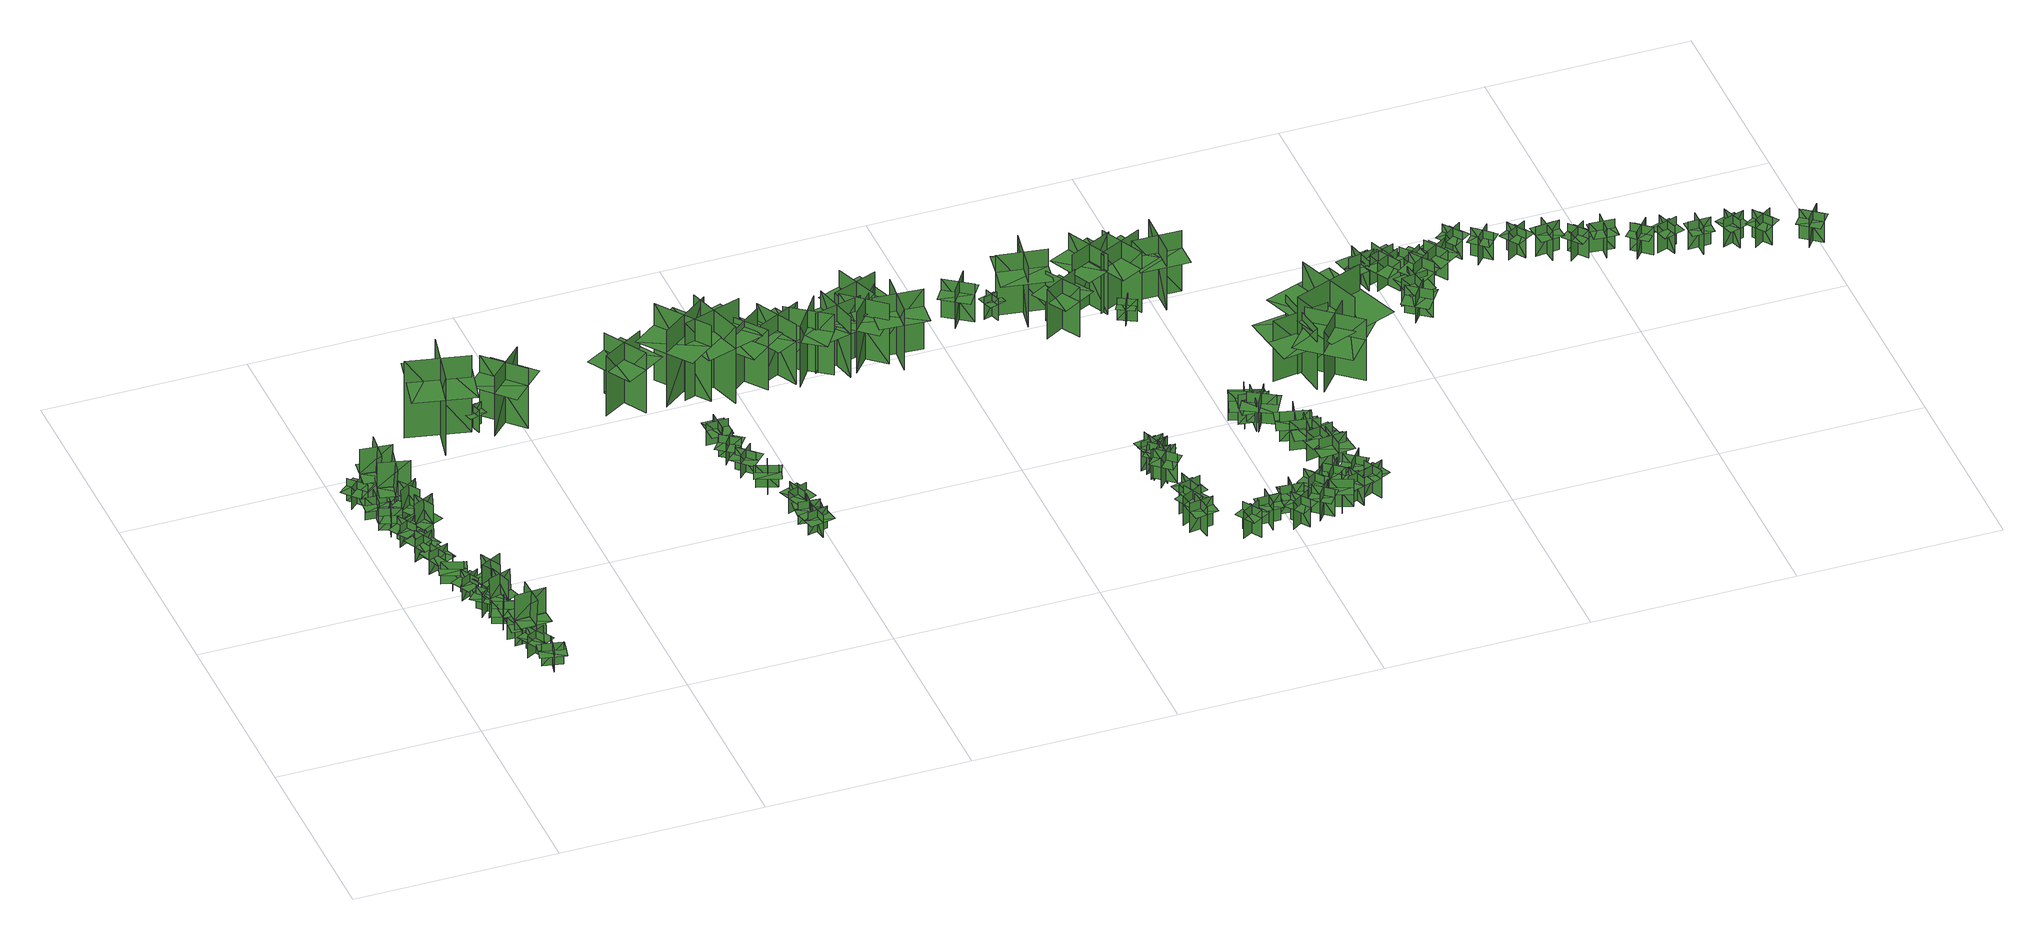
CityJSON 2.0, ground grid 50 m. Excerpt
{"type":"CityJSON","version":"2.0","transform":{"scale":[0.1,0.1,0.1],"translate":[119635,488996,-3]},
"CityObjects":{
"tree1":{"type":"SolitaryVegetationObject","geometry":[{"type":"MultiSurface","lod":"1","boundaries":[[[0,1,2]],[[0,2,3]],[[4,5,6]],[[4,6,7]],[[8,9,10]],[[8,10,11]],[[8,11,12]],[[8,12,13]]]}]},
"tree2":{"type":"SolitaryVegetationObject","geometry":[{"type":"MultiSurface","lod":"1","boundaries":[[[14,15,16]],[[14,16,17]],[[18,19,20]],[[18,20,21]],[[22,23,24]],[[22,24,25]],[[22,25,26]],[[22,26,27]]]}]},
"tree3":{"type":"SolitaryVegetationObject","geometry":[{"type":"MultiSurface","lod":"1","boundaries":[[[28,29,30]],[[28,30,31]],[[32,33,34]],[[32,34,35]],[[36,37,38]],[[36,38,39]],[[36,39,40]],[[36,40,41]]]}]},
"tree4":{"type":"SolitaryVegetationObject","geometry":[{"type":"MultiSurface","lod":"1","boundaries":[[[42,43,44]],[[42,44,45]],[[46,47,48]],[[46,48,49]],[[50,51,52]],[[50,52,53]],[[50,53,54]],[[50,54,55]]]}]},
"tree5":{"type":"SolitaryVegetationObject","geometry":[{"type":"MultiSurface","lod":"1","boundaries":[[[56,57,58]],[[56,58,59]],[[60,61,62]],[[60,62,63]],[[64,65,66]],[[64,66,67]],[[64,67,68]],[[64,68,69]]]}]},
"tree6":{"type":"SolitaryVegetationObject","geometry":[{"type":"MultiSurface","lod":"1","boundaries":[[[70,71,72]],[[70,72,73]],[[74,75,76]],[[74,76,77]],[[78,79,80]],[[78,80,81]],[[78,81,82]],[[78,82,83]]]}]},
"tree7":{"type":"SolitaryVegetationObject","geometry":[{"type":"MultiSurface","lod":"1","boundaries":[[[84,85,86]],[[84,86,87]],[[88,89,90]],[[88,90,91]],[[92,93,94]],[[92,94,95]],[[92,95,96]],[[92,96,97]]]}]},
"tree8":{"type":"SolitaryVegetationObject","geometry":[{"type":"MultiSurface","lod":"1","boundaries":[[[98,99,100]],[[98,100,101]],[[102,103,104]],[[102,104,105]],[[106,107,108]],[[106,108,109]],[[106,109,110]],[[106,110,111]]]}]},
"tree9":{"type":"SolitaryVegetationObject","geometry":[{"type":"MultiSurface","lod":"1","boundaries":[[[112,113,114]],[[112,114,115]],[[116,117,118]],[[116,118,119]],[[120,121,117]],[[120,117,116]],[[122,123,113]],[[122,113,112]],[[112,113,124]],[[112,124,125]],[[112,126,127]],[[112,127,113]]]}]},
"tree10":{"type":"SolitaryVegetationObject","geometry":[{"type":"MultiSurface","lod":"1","boundaries":[[[128,129,130]],[[128,130,131]],[[132,133,134]],[[132,134,135]],[[136,137,138]],[[136,138,139]],[[136,139,140]],[[136,140,141]]]}]},
"tree11":{"type":"SolitaryVegetationObject","geometry":[{"type":"MultiSurface","lod":"1","boundaries":[[[142,143,144]],[[142,144,145]],[[146,147,148]],[[146,148,149]],[[150,151,152]],[[150,152,153]],[[150,153,154]],[[150,154,155]]]}]},
"tree12":{"type":"SolitaryVegetationObject","geometry":[{"type":"MultiSurface","lod":"1","boundaries":[[[156,157,158]],[[156,158,159]],[[160,161,162]],[[160,162,163]],[[164,165,166]],[[164,166,167]],[[164,167,168]],[[164,168,169]]]}]},
"tree13":{"type":"SolitaryVegetationObject","geometry":[{"type":"MultiSurface","lod":"1","boundaries":[[[170,171,172]],[[170,172,173]],[[174,175,176]],[[174,176,177]],[[178,179,180]],[[178,180,181]],[[178,181,182]],[[178,182,183]]]}]},
"tree14":{"type":"SolitaryVegetationObject","geometry":[{"type":"MultiSurface","lod":"1","boundaries":[[[184,185,186]],[[184,186,187]],[[188,189,190]],[[188,190,191]],[[192,193,194]],[[192,194,195]],[[192,195,196]],[[192,196,197]]]}]},
"tree15":{"type":"SolitaryVegetationObject","geometry":[{"type":"MultiSurface","lod":"1","boundaries":[[[198,199,200]],[[198,200,201]],[[202,203,204]],[[202,204,205]],[[206,207,203]],[[206,203,202]],[[208,209,199]],[[208,199,198]],[[198,199,210]],[[198,210,211]],[[198,212,213]],[[198,213,199]]]}]},
"tree16":{"type":"SolitaryVegetationObject","geometry":[{"type":"MultiSurface","lod":"1","boundaries":[[[214,215,216]],[[214,216,217]],[[218,219,220]],[[218,220,221]],[[222,223,219]],[[222,219,218]],[[224,225,215]],[[224,215,214]],[[214,215,226]],[[214,226,227]],[[214,228,229]],[[214,229,215]]]}]},
"tree17":{"type":"SolitaryVegetationObject","geometry":[{"type":"MultiSurface","lod":"1","boundaries":[[[230,231,232]],[[230,232,233]],[[234,235,236]],[[234,236,237]],[[238,239,235]],[[238,235,234]],[[240,241,231]],[[240,231,230]],[[230,231,242]],[[230,242,243]],[[230,244,245]],[[230,245,231]]]}]},
"tree18":{"type":"SolitaryVegetationObject","geometry":[{"type":"MultiSurface","lod":"1","boundaries":[[[246,247,248]],[[246,248,249]],[[250,251,252]],[[250,252,253]],[[254,255,251]],[[254,251,250]],[[256,257,247]],[[256,247,246]],[[246,247,258]],[[246,258,259]],[[246,260,261]],[[246,261,247]]]}]},
"tree19":{"type":"SolitaryVegetationObject","geometry":[{"type":"MultiSurface","lod":"1","boundaries":[[[262,263,264]],[[262,264,265]],[[266,267,268]],[[266,268,269]],[[270,271,267]],[[270,267,266]],[[272,273,263]],[[272,263,262]],[[262,263,274]],[[262,274,275]],[[262,276,277]],[[262,277,263]]]}]},
"tree20":{"type":"SolitaryVegetationObject","geometry":[{"type":"MultiSurface","lod":"1","boundaries":[[[278,279,280]],[[278,280,281]],[[282,283,284]],[[282,284,285]],[[286,287,283]],[[286,283,282]],[[288,289,279]],[[288,279,278]],[[278,279,290]],[[278,290,291]],[[278,292,293]],[[278,293,279]]]}]},
"tree21":{"type":"SolitaryVegetationObject","geometry":[{"type":"MultiSurface","lod":"1","boundaries":[[[294,295,296]],[[294,296,297]],[[298,299,300]],[[298,300,301]],[[302,303,304]],[[302,304,305]],[[302,305,306]],[[302,306,307]]]}]},
"tree22":{"type":"SolitaryVegetationObject","geometry":[{"type":"MultiSurface","lod":"1","boundaries":[[[308,309,310]],[[308,310,311]],[[312,313,314]],[[312,314,315]],[[316,317,318]],[[316,318,319]],[[316,319,320]],[[316,320,321]]]}]},
"tree23":{"type":"SolitaryVegetationObject","geometry":[{"type":"MultiSurface","lod":"1","boundaries":[[[322,323,324]],[[322,324,325]],[[326,327,328]],[[326,328,329]],[[330,331,332]],[[330,332,333]],[[330,333,334]],[[330,334,335]]]}]},
"tree24":{"type":"SolitaryVegetationObject","geometry":[{"type":"MultiSurface","lod":"1","boundaries":[[[336,337,338]],[[336,338,339]],[[340,341,342]],[[340,342,343]],[[344,345,346]],[[344,346,347]],[[344,347,348]],[[344,348,349]]]}]},
"tree25":{"type":"SolitaryVegetationObject","geometry":[{"type":"MultiSurface","lod":"1","boundaries":[[[350,351,352]],[[350,352,353]],[[354,355,356]],[[354,356,357]],[[358,359,360]],[[358,360,361]],[[358,361,362]],[[358,362,363]]]}]},
"tree26":{"type":"SolitaryVegetationObject","geometry":[{"type":"MultiSurface","lod":"1","boundaries":[[[364,365,366]],[[364,366,367]],[[368,369,370]],[[368,370,371]],[[372,373,374]],[[372,374,375]],[[372,375,376]],[[372,376,377]]]}]},
"tree27":{"type":"SolitaryVegetationObject","geometry":[{"type":"MultiSurface","lod":"1","boundaries":[[[378,379,380]],[[378,380,381]],[[382,383,384]],[[382,384,385]],[[386,387,388]],[[386,388,389]],[[386,389,390]],[[386,390,391]]]}]},
"tree28":{"type":"SolitaryVegetationObject","geometry":[{"type":"MultiSurface","lod":"1","boundaries":[[[392,393,394]],[[392,394,395]],[[396,397,398]],[[396,398,399]],[[400,401,402]],[[400,402,403]],[[400,403,404]],[[400,404,405]]]}]},
"tree29":{"type":"SolitaryVegetationObject","geometry":[{"type":"MultiSurface","lod":"1","boundaries":[[[406,407,408]],[[406,408,409]],[[410,411,412]],[[410,412,413]],[[414,415,416]],[[414,416,417]],[[414,417,418]],[[414,418,419]]]}]},
"tree30":{"type":"SolitaryVegetationObject","geometry":[{"type":"MultiSurface","lod":"1","boundaries":[[[420,421,422]],[[420,422,423]],[[424,425,426]],[[424,426,427]],[[428,429,430]],[[428,430,431]],[[428,431,432]],[[428,432,433]]]}]},
"tree31":{"type":"SolitaryVegetationObject","geometry":[{"type":"MultiSurface","lod":"1","boundaries":[[[434,435,436]],[[434,436,437]],[[438,439,440]],[[438,440,441]],[[442,443,444]],[[442,444,445]],[[442,445,446]],[[442,446,447]]]}]},
"tree32":{"type":"SolitaryVegetationObject","geometry":[{"type":"MultiSurface","lod":"1","boundaries":[[[448,449,450]],[[448,450,451]],[[452,453,454]],[[452,454,455]],[[456,457,458]],[[456,458,459]],[[456,459,460]],[[456,460,461]]]}]},
"tree33":{"type":"SolitaryVegetationObject","geometry":[{"type":"MultiSurface","lod":"1","boundaries":[[[462,463,464]],[[462,464,465]],[[466,467,468]],[[466,468,469]],[[470,471,472]],[[470,472,473]],[[470,473,474]],[[470,474,475]]]}]},
"tree34":{"type":"SolitaryVegetationObject","geometry":[{"type":"MultiSurface","lod":"1","boundaries":[[[476,477,478]],[[476,478,479]],[[480,481,482]],[[480,482,483]],[[484,485,486]],[[484,486,487]],[[484,487,488]],[[484,488,489]]]}]},
"tree35":{"type":"SolitaryVegetationObject","geometry":[{"type":"MultiSurface","lod":"1","boundaries":[[[490,491,492]],[[490,492,493]],[[494,495,496]],[[494,496,497]],[[498,499,500]],[[498,500,501]],[[498,501,502]],[[498,502,503]]]}]},
"tree36":{"type":"SolitaryVegetationObject","geometry":[{"type":"MultiSurface","lod":"1","boundaries":[[[504,505,506]],[[504,506,507]],[[508,509,510]],[[508,510,511]],[[512,513,514]],[[512,514,515]],[[512,515,516]],[[512,516,517]]]}]},
"tree37":{"type":"SolitaryVegetationObject","geometry":[{"type":"MultiSurface","lod":"1","boundaries":[[[518,519,520]],[[518,520,521]],[[522,523,524]],[[522,524,525]],[[526,527,528]],[[526,528,529]],[[526,529,530]],[[526,530,531]]]}]},
"tree38":{"type":"SolitaryVegetationObject","geometry":[{"type":"MultiSurface","lod":"1","boundaries":[[[532,533,534]],[[532,534,535]],[[536,537,538]],[[536,538,539]],[[540,541,542]],[[540,542,543]],[[540,543,544]],[[540,544,545]]]}]},
"tree39":{"type":"SolitaryVegetationObject","geometry":[{"type":"MultiSurface","lod":"1","boundaries":[[[546,547,548]],[[546,548,549]],[[550,551,552]],[[550,552,553]],[[554,555,556]],[[554,556,557]],[[554,557,558]],[[554,558,559]]]}]},
"tree40":{"type":"SolitaryVegetationObject","geometry":[{"type":"MultiSurface","lod":"1","boundaries":[[[560,561,562]],[[560,562,563]],[[564,565,566]],[[564,566,567]],[[568,569,570]],[[568,570,571]],[[568,571,572]],[[568,572,573]]]}]},
"tree41":{"type":"SolitaryVegetationObject","geometry":[{"type":"MultiSurface","lod":"1","boundaries":[[[574,575,576]],[[574,576,577]],[[578,579,580]],[[578,580,581]],[[582,583,584]],[[582,584,585]],[[582,585,586]],[[582,586,587]]]}]},
"tree42":{"type":"SolitaryVegetationObject","geometry":[{"type":"MultiSurface","lod":"1","boundaries":[[[588,589,590]],[[588,590,591]],[[592,593,594]],[[592,594,595]],[[596,597,598]],[[596,598,599]],[[596,599,600]],[[596,600,601]]]}]},
"tree43":{"type":"SolitaryVegetationObject","geometry":[{"type":"MultiSurface","lod":"1","boundaries":[[[602,603,604]],[[602,604,605]],[[606,607,608]],[[606,608,609]],[[610,611,612]],[[610,612,613]],[[610,613,614]],[[610,614,615]]]}]},
"tree44":{"type":"SolitaryVegetationObject","geometry":[{"type":"MultiSurface","lod":"1","boundaries":[[[616,617,618]],[[616,618,619]],[[620,621,622]],[[620,622,623]],[[624,625,626]],[[624,626,627]],[[624,627,628]],[[624,628,629]]]}]},
"tree45":{"type":"SolitaryVegetationObject","geometry":[{"type":"MultiSurface","lod":"1","boundaries":[[[630,631,632]],[[630,632,633]],[[634,635,636]],[[634,636,637]],[[638,639,640]],[[638,640,641]],[[638,641,642]],[[638,642,643]]]}]},
"tree46":{"type":"SolitaryVegetationObject","geometry":[{"type":"MultiSurface","lod":"1","boundaries":[[[644,645,646]],[[644,646,647]],[[648,649,650]],[[648,650,651]],[[652,653,654]],[[652,654,655]],[[652,655,656]],[[652,656,657]]]}]},
"tree47":{"type":"SolitaryVegetationObject","geometry":[{"type":"MultiSurface","lod":"1","boundaries":[[[658,659,660]],[[658,660,661]],[[662,663,664]],[[662,664,665]],[[666,667,668]],[[666,668,669]],[[666,669,670]],[[666,670,671]]]}]},
"tree48":{"type":"SolitaryVegetationObject","geometry":[{"type":"MultiSurface","lod":"1","boundaries":[[[672,673,674]],[[672,674,675]],[[676,677,678]],[[676,678,679]],[[680,681,682]],[[680,682,683]],[[680,683,684]],[[680,684,685]]]}]},
"tree49":{"type":"SolitaryVegetationObject","geometry":[{"type":"MultiSurface","lod":"1","boundaries":[[[686,687,688]],[[686,688,689]],[[690,691,692]],[[690,692,693]],[[694,695,696]],[[694,696,697]],[[694,697,698]],[[694,698,699]]]}]},
"tree50":{"type":"SolitaryVegetationObject","geometry":[{"type":"MultiSurface","lod":"1","boundaries":[[[700,701,702]],[[700,702,703]],[[704,705,706]],[[704,706,707]],[[708,709,710]],[[708,710,711]],[[708,711,712]],[[708,712,713]]]}]},
"tree51":{"type":"SolitaryVegetationObject","geometry":[{"type":"MultiSurface","lod":"1","boundaries":[[[714,715,716]],[[714,716,717]],[[718,719,720]],[[718,720,721]],[[722,723,724]],[[722,724,725]],[[722,725,726]],[[722,726,727]]]}]},
"tree52":{"type":"SolitaryVegetationObject","geometry":[{"type":"MultiSurface","lod":"1","boundaries":[[[728,729,730]],[[728,730,731]],[[732,733,734]],[[732,734,735]],[[736,737,738]],[[736,738,739]],[[736,739,740]],[[736,740,741]]]}]},
"tree53":{"type":"SolitaryVegetationObject","geometry":[{"type":"MultiSurface","lod":"1","boundaries":[[[742,743,744]],[[742,744,745]],[[746,747,748]],[[746,748,749]],[[750,751,752]],[[750,752,753]],[[750,753,754]],[[750,754,755]]]}]},
"tree54":{"type":"SolitaryVegetationObject","geometry":[{"type":"MultiSurface","lod":"1","boundaries":[[[756,757,758]],[[756,758,759]],[[760,761,762]],[[760,762,763]],[[764,765,766]],[[764,766,767]],[[764,767,768]],[[764,768,769]]]}]},
"tree55":{"type":"SolitaryVegetationObject","geometry":[{"type":"MultiSurface","lod":"1","boundaries":[[[770,771,772]],[[770,772,773]],[[774,775,776]],[[774,776,777]],[[778,779,780]],[[778,780,781]],[[778,781,782]],[[778,782,783]]]}]},
"tree56":{"type":"SolitaryVegetationObject","geometry":[{"type":"MultiSurface","lod":"1","boundaries":[[[784,785,786]],[[784,786,787]],[[788,789,790]],[[788,790,791]],[[792,793,794]],[[792,794,795]],[[792,795,796]],[[792,796,797]]]}]},
"tree57":{"type":"SolitaryVegetationObject","geometry":[{"type":"MultiSurface","lod":"1","boundaries":[[[798,799,800]],[[798,800,801]],[[802,803,804]],[[802,804,805]],[[806,807,808]],[[806,808,809]],[[806,809,810]],[[806,810,811]]]}]},
"tree58":{"type":"SolitaryVegetationObject","geometry":[{"type":"MultiSurface","lod":"1","boundaries":[[[812,813,814]],[[812,814,815]],[[816,817,818]],[[816,818,819]],[[820,821,822]],[[820,822,823]],[[820,823,824]],[[820,824,825]]]}]},
"tree59":{"type":"SolitaryVegetationObject","geometry":[{"type":"MultiSurface","lod":"1","boundaries":[[[826,827,828]],[[826,828,829]],[[830,831,832]],[[830,832,833]],[[834,835,836]],[[834,836,837]],[[834,837,838]],[[834,838,839]]]}]},
"tree60":{"type":"SolitaryVegetationObject","geometry":[{"type":"MultiSurface","lod":"1","boundaries":[[[840,841,842]],[[840,842,843]],[[844,845,846]],[[844,846,847]],[[848,849,850]],[[848,850,851]],[[848,851,852]],[[848,852,853]]]}]},
"tree61":{"type":"SolitaryVegetationObject","geometry":[{"type":"MultiSurface","lod":"1","boundaries":[[[854,855,856]],[[854,856,857]],[[858,859,860]],[[858,860,861]],[[862,863,864]],[[862,864,865]],[[862,865,866]],[[862,866,867]]]}]},
"tree62":{"type":"SolitaryVegetationObject","geometry":[{"type":"MultiSurface","lod":"1","boundaries":[[[868,869,870]],[[868,870,871]],[[872,873,874]],[[872,874,875]],[[876,877,878]],[[876,878,879]],[[876,879,880]],[[876,880,881]]]}]},
"tree63":{"type":"SolitaryVegetationObject","geometry":[{"type":"MultiSurface","lod":"1","boundaries":[[[882,883,884]],[[882,884,885]],[[886,887,888]],[[886,888,889]],[[890,891,892]],[[890,892,893]],[[890,893,894]],[[890,894,895]]]}]},
"tree64":{"type":"SolitaryVegetationObject","geometry":[{"type":"MultiSurface","lod":"1","boundaries":[[[896,897,898]],[[896,898,899]],[[900,901,902]],[[900,902,903]],[[904,905,906]],[[904,906,907]],[[904,907,908]],[[904,908,909]]]}]},
"tree65":{"type":"SolitaryVegetationObject","geometry":[{"type":"MultiSurface","lod":"1","boundaries":[[[910,911,912]],[[910,912,913]],[[914,915,916]],[[914,916,917]],[[918,919,920]],[[918,920,921]],[[918,921,922]],[[918,922,923]]]}]},
"tree66":{"type":"SolitaryVegetationObject","geometry":[{"type":"MultiSurface","lod":"1","boundaries":[[[924,925,926]],[[924,926,927]],[[928,929,930]],[[928,930,931]],[[932,933,934]],[[932,934,935]],[[932,935,936]],[[932,936,937]]]}]},
"tree67":{"type":"SolitaryVegetationObject","geometry":[{"type":"MultiSurface","lod":"1","boundaries":[[[938,939,940]],[[938,940,941]],[[942,943,944]],[[942,944,945]],[[946,947,948]],[[946,948,949]],[[946,949,950]],[[946,950,951]]]}]},
"tree68":{"type":"SolitaryVegetationObject","geometry":[{"type":"MultiSurface","lod":"1","boundaries":[[[952,953,954]],[[952,954,955]],[[956,957,958]],[[956,958,959]],[[960,961,962]],[[960,962,963]],[[960,963,964]],[[960,964,965]]]}]},
"tree69":{"type":"SolitaryVegetationObject","geometry":[{"type":"MultiSurface","lod":"1","boundaries":[[[966,967,968]],[[966,968,969]],[[970,971,972]],[[970,972,973]],[[974,975,976]],[[974,976,977]],[[974,977,978]],[[974,978,979]]]}]},
"tree70":{"type":"SolitaryVegetationObject","geometry":[{"type":"MultiSurface","lod":"1","boundaries":[[[980,981,982]],[[980,982,983]],[[984,985,986]],[[984,986,987]],[[988,989,990]],[[988,990,991]],[[988,991,992]],[[988,992,993]]]}]},
"tree71":{"type":"SolitaryVegetationObject","geometry":[{"type":"MultiSurface","lod":"1","boundaries":[[[994,995,996]],[[994,996,997]],[[998,999,1000]],[[998,1000,1001]],[[1002,1003,1004]],[[1002,1004,1005]],[[1002,1005,1006]],[[1002,1006,1007]]]}]},
"tree72":{"type":"SolitaryVegetationObject","geometry":[{"type":"MultiSurface","lod":"1","boundaries":[[[1008,1009,1010]],[[1008,1010,1011]],[[1012,1013,1014]],[[1012,1014,1015]],[[1016,1017,1018]],[[1016,1018,1019]],[[1016,1019,1020]],[[1016,1020,1021]]]}]},
"tree73":{"type":"SolitaryVegetationObject","geometry":[{"type":"MultiSurface","lod":"1","boundaries":[[[1022,1023,1024]],[[1022,1024,1025]],[[1026,1027,1028]],[[1026,1028,1029]],[[1030,1031,1032]],[[1030,1032,1033]],[[1030,1033,1034]],[[1030,1034,1035]]]}]},
"tree74":{"type":"SolitaryVegetationObject","geometry":[{"type":"MultiSurface","lod":"1","boundaries":[[[1036,1037,1038]],[[1036,1038,1039]],[[1040,1041,1042]],[[1040,1042,1043]],[[1044,1045,1046]],[[1044,1046,1047]],[[1044,1047,1048]],[[1044,1048,1049]]]}]},
"tree75":{"type":"SolitaryVegetationObject","geometry":[{"type":"MultiSurface","lod":"1","boundaries":[[[1050,1051,1052]],[[1050,1052,1053]],[[1054,1055,1056]],[[1054,1056,1057]],[[1058,1059,1060]],[[1058,1060,1061]],[[1058,1061,1062]],[[1058,1062,1063]]]}]},
"tree76":{"type":"SolitaryVegetationObject","geometry":[{"type":"MultiSurface","lod":"1","boundaries":[[[1064,1065,1066]],[[1064,1066,1067]],[[1068,1069,1070]],[[1068,1070,1071]],[[1072,1073,1074]],[[1072,1074,1075]],[[1072,1075,1076]],[[1072,1076,1077]]]}]},
"tree77":{"type":"SolitaryVegetationObject","geometry":[{"type":"MultiSurface","lod":"1","boundaries":[[[1078,1079,1080]],[[1078,1080,1081]],[[1082,1083,1084]],[[1082,1084,1085]],[[1086,1087,1088]],[[1086,1088,1089]],[[1086,1089,1090]],[[1086,1090,1091]]]}]},
"tree78":{"type":"SolitaryVegetationObject","geometry":[{"type":"MultiSurface","lod":"1","boundaries":[[[1092,1093,1094]],[[1092,1094,1095]],[[1096,1097,1098]],[[1096,1098,1099]],[[1100,1101,1102]],[[1100,1102,1103]],[[1100,1103,1104]],[[1100,1104,1105]]]}]},
"tree79":{"type":"SolitaryVegetationObject","geometry":[{"type":"MultiSurface","lod":"1","boundaries":[[[1106,1107,1108]],[[1106,1108,1109]],[[1110,1111,1112]],[[1110,1112,1113]],[[1114,1115,1116]],[[1114,1116,1117]],[[1114,1117,1118]],[[1114,1118,1119]]]}]},
"tree80":{"type":"SolitaryVegetationObject","geometry":[{"type":"MultiSurface","lod":"1","boundaries":[[[1120,1121,1122]],[[1120,1122,1123]],[[1124,1125,1126]],[[1124,1126,1127]],[[1128,1129,1130]],[[1128,1130,1131]],[[1128,1131,1132]],[[1128,1132,1133]]]}]},
"tree81":{"type":"SolitaryVegetationObject","geometry":[{"type":"MultiSurface","lod":"1","boundaries":[[[1134,1135,1136]],[[1134,1136,1137]],[[1138,1139,1140]],[[1138,1140,1141]],[[1142,1143,1144]],[[1142,1144,1145]],[[1142,1145,1146]],[[1142,1146,1147]]]}]},
"tree82":{"type":"SolitaryVegetationObject","geometry":[{"type":"MultiSurface","lod":"1","boundaries":[[[1148,1149,1150]],[[1148,1150,1151]],[[1152,1153,1154]],[[1152,1154,1155]],[[1156,1157,1158]],[[1156,1158,1159]],[[1156,1159,1160]],[[1156,1160,1161]]]}]},
"tree83":{"type":"SolitaryVegetationObject","geometry":[{"type":"MultiSurface","lod":"1","boundaries":[[[1162,1163,1164]],[[1162,1164,1165]],[[1166,1167,1168]],[[1166,1168,1169]],[[1170,1171,1172]],[[1170,1172,1173]],[[1170,1173,1174]],[[1170,1174,1175]]]}]},
"tree84":{"type":"SolitaryVegetationObject","geometry":[{"type":"MultiSurface","lod":"1","boundaries":[[[1176,1177,1178]],[[1176,1178,1179]],[[1180,1181,1182]],[[1180,1182,1183]],[[1184,1185,1186]],[[1184,1186,1187]],[[1184,1187,1188]],[[1184,1188,1189]]]}]},
"tree85":{"type":"SolitaryVegetationObject","geometry":[{"type":"MultiSurface","lod":"1","boundaries":[[[1190,1191,1192]],[[1190,1192,1193]],[[1194,1195,1196]],[[1194,1196,1197]],[[1198,1199,1200]],[[1198,1200,1201]],[[1198,1201,1202]],[[1198,1202,1203]]]}]},
"tree86":{"type":"SolitaryVegetationObject","geometry":[{"type":"MultiSurface","lod":"1","boundaries":[[[1204,1205,1206]],[[1204,1206,1207]],[[1208,1209,1210]],[[1208,1210,1211]],[[1212,1213,1214]],[[1212,1214,1215]],[[1212,1215,1216]],[[1212,1216,1217]]]}]},
"tree87":{"type":"SolitaryVegetationObject","geometry":[{"type":"MultiSurface","lod":"1","boundaries":[[[1218,1219,1220]],[[1218,1220,1221]],[[1222,1223,1224]],[[1222,1224,1225]],[[1226,1227,1228]],[[1226,1228,1229]],[[1226,1229,1230]],[[1226,1230,1231]]]}]},
"tree88":{"type":"SolitaryVegetationObject","geometry":[{"type":"MultiSurface","lod":"1","boundaries":[[[1232,1233,1234]],[[1232,1234,1235]],[[1236,1237,1238]],[[1236,1238,1239]],[[1240,1241,1242]],[[1240,1242,1243]],[[1240,1243,1244]],[[1240,1244,1245]]]}]},
"tree89":{"type":"SolitaryVegetationObject","geometry":[{"type":"MultiSurface","lod":"1","boundaries":[[[1246,1247,1248]],[[1246,1248,1249]],[[1250,1251,1252]],[[1250,1252,1253]],[[1254,1255,1256]],[[1254,1256,1257]],[[1254,1257,1258]],[[1254,1258,1259]]]}]},
"tree90":{"type":"SolitaryVegetationObject","geometry":[{"type":"MultiSurface","lod":"1","boundaries":[[[1260,1261,1262]],[[1260,1262,1263]],[[1264,1265,1266]],[[1264,1266,1267]],[[1268,1269,1270]],[[1268,1270,1271]],[[1268,1271,1272]],[[1268,1272,1273]]]}]},
"tree91":{"type":"SolitaryVegetationObject","geometry":[{"type":"MultiSurface","lod":"1","boundaries":[[[1274,1275,1276]],[[1274,1276,1277]],[[1278,1279,1280]],[[1278,1280,1281]],[[1282,1283,1284]],[[1282,1284,1285]],[[1282,1285,1286]],[[1282,1286,1287]]]}]},
"tree92":{"type":"SolitaryVegetationObject","geometry":[{"type":"MultiSurface","lod":"1","boundaries":[[[1288,1289,1290]],[[1288,1290,1291]],[[1292,1293,1294]],[[1292,1294,1295]],[[1296,1297,1298]],[[1296,1298,1299]],[[1296,1299,1300]],[[1296,1300,1301]]]}]},
"tree93":{"type":"SolitaryVegetationObject","geometry":[{"type":"MultiSurface","lod":"1","boundaries":[[[1302,1303,1304]],[[1302,1304,1305]],[[1306,1307,1308]],[[1306,1308,1309]],[[1310,1311,1312]],[[1310,1312,1313]],[[1310,1313,1314]],[[1310,1314,1315]]]}]},
"tree94":{"type":"SolitaryVegetationObject","geometry":[{"type":"MultiSurface","lod":"1","boundaries":[[[1316,1317,1318]],[[1316,1318,1319]],[[1320,1321,1322]],[[1320,1322,1323]],[[1324,1325,1326]],[[1324,1326,1327]],[[1324,1327,1328]],[[1324,1328,1329]]]}]},
"tree95":{"type":"SolitaryVegetationObject","geometry":[{"type":"MultiSurface","lod":"1","boundaries":[[[1330,1331,1332]],[[1330,1332,1333]],[[1334,1335,1336]],[[1334,1336,1337]],[[1338,1339,1340]],[[1338,1340,1341]],[[1338,1341,1342]],[[1338,1342,1343]]]}]},
"tree96":{"type":"SolitaryVegetationObject","geometry":[{"type":"MultiSurface","lod":"1","boundaries":[[[1344,1345,1346]],[[1344,1346,1347]],[[1348,1349,1350]],[[1348,1350,1351]],[[1352,1353,1354]],[[1352,1354,1355]],[[1352,1355,1356]],[[1352,1356,1357]]]}]},
"tree97":{"type":"SolitaryVegetationObject","geometry":[{"type":"MultiSurface","lod":"1","boundaries":[[[1358,1359,1360]],[[1358,1360,1361]],[[1362,1363,1364]],[[1362,1364,1365]],[[1366,1367,1368]],[[1366,1368,1369]],[[1366,1369,1370]],[[1366,1370,1371]]]}]},
"tree98":{"type":"SolitaryVegetationObject","geometry":[{"type":"MultiSurface","lod":"1","boundaries":[[[1372,1373,1374]],[[1372,1374,1375]],[[1376,1377,1378]],[[1376,1378,1379]],[[1380,1381,1382]],[[1380,1382,1383]],[[1380,1383,1384]],[[1380,1384,1385]]]}]}
},
"vertices":[
[233,148,13],[233,148,75],[244,200,75],[244,200,13],[214,179,13],[214,179,75],[264,168,75],[264,168,13],[206,180,55],[200,154,55],[263,140,55],[269,167,55],[274,193,55],[212,206,55],
[243,246,12],[243,246,74],[196,221,74],[196,221,12],[232,212,12],[232,212,74],[207,257,74],[207,257,12],[235,205,54],[259,217,54],[229,274,54],[205,261,54],[182,249,54],[212,192,54],
[231,297,13],[231,297,75],[178,302,75],[178,302,13],[203,275,13],[203,275,75],[208,326,75],[208,326,13],[202,267,54],[229,264,54],[235,328,54],[208,331,54],[182,333,54],[176,269,54],
[215,352,13],[215,352,75],[166,372,75],[166,372,13],[182,339,13],[182,339,75],[201,387,75],[201,387,13],[179,331,55],[204,321,55],[228,381,55],[203,391,55],[178,401,55],[154,341,55],
[191,441,12],[191,441,74],[155,402,74],[155,402,12],[192,405,12],[192,405,74],[154,440,74],[154,440,12],[197,400,54],[216,419,54],[169,463,54],[151,444,54],[132,424,54],[179,380,54],
[169,466,12],[169,466,74],[144,513,74],[144,513,12],[135,477,12],[135,477,74],[180,501,74],[180,501,12],[128,474,54],[140,450,54],[197,480,54],[184,504,54],[172,527,54],[115,497,54],
[147,572,11],[147,572,73],[129,522,73],[129,522,11],[162,539,11],[162,539,73],[113,557,73],[113,557,11],[169,537,53],[178,562,53],[118,584,53],[109,559,53],[100,534,53],[160,511,53],
[100,596,13],[100,596,75],[150,615,75],[150,615,13],[115,629,13],[115,629,75],[133,581,75],[133,581,13],[112,636,55],[87,627,55],[110,567,55],[135,576,55],[160,586,55],[138,646,55],
[187,278,81],[263,281,81],[261,321,82],[185,318,82],[222,318,81],[225,241,81],[229,242,151],[226,318,151],[226,318,11],[229,242,11],[187,275,11],[263,278,11],[263,281,151],[187,278,151],[188,240,82],[264,243,82],
[87,652,14],[87,652,76],[135,675,76],[135,675,14],[99,686,14],[99,686,76],[121,640,76],[121,640,14],[96,693,56],[72,682,56],[99,624,56],[123,635,56],[148,647,56],[120,705,56],
[109,705,14],[109,705,76],[81,751,76],[81,751,14],[74,715,14],[74,715,76],[118,741,76],[118,741,14],[67,711,56],[81,688,56],[136,721,56],[122,744,56],[108,766,56],[53,734,56],
[52,793,14],[52,793,76],[103,777,76],[103,777,14],[84,809,14],[84,809,76],[69,760,76],[69,760,14],[86,817,56],[61,824,56],[42,763,56],[68,755,56],[93,747,56],[112,809,56],
[66,866,14],[66,866,76],[61,813,76],[61,813,14],[88,838,14],[88,838,76],[37,842,76],[37,842,14],[96,837,55],[99,864,55],[35,870,55],[32,843,55],[30,816,55],[94,811,55],
[26,930,12],[26,930,74],[62,890,74],[62,890,12],[62,927,12],[62,927,74],[24,893,74],[24,893,12],[68,932,54],[50,952,54],[2,909,54],[20,889,54],[38,869,54],[86,912,54],
[207,374,67],[189,430,67],[160,421,67],[178,364,67],[170,392,67],[227,410,67],[226,414,121],[169,395,121],[169,395,12],[226,414,12],[210,375,12],[191,431,12],[189,430,121],[207,374,121],[236,383,67],[218,440,67],
[226,478,67],[173,451,67],[187,423,67],[240,451,67],[214,439,67],[187,491,67],[184,490,121],[211,437,121],[211,437,12],[184,490,12],[225,480,12],[172,453,12],[173,451,121],[226,478,121],[212,505,67],[159,478,67],
[151,705,67],[125,758,67],[97,745,67],[123,691,67],[112,717,67],[165,744,67],[164,747,121],[110,721,121],[110,721,12],[164,747,12],[153,706,12],[127,759,12],[125,758,121],[151,705,121],[178,718,67],[152,772,67],
[143,772,66],[109,820,66],[84,803,67],[118,754,67],[103,778,66],[151,812,66],[149,815,121],[101,781,121],[101,781,12],[149,815,12],[145,773,12],[111,822,12],[109,820,121],[143,772,121],[168,789,67],[134,838,67],
[74,861,82],[148,844,82],[157,883,82],[82,899,82],[118,890,82],[101,815,82],[106,814,152],[122,889,152],[122,889,11],[106,814,11],[73,857,11],[148,841,11],[148,844,152],[74,861,152],[66,823,82],[140,806,82],
[56,925,81],[132,916,81],[136,955,81],[60,964,81],[97,959,81],[88,883,81],[92,882,151],[101,958,151],[101,958,10],[92,882,10],[55,922,10],[131,913,10],[132,916,151],[56,925,151],[51,886,81],[127,878,81],
[384,1075,12],[232,1108,12],[232,1108,227],[384,1075,227],[328,1162,12],[296,1011,12],[296,1011,227],[328,1162,227],[328,1162,167],[252,1179,167],[220,1027,167],[296,1011,167],[371,995,167],[404,1146,167],
[384,1104,17],[396,1061,17],[396,1061,79],[384,1104,79],[369,1078,17],[412,1090,17],[412,1090,79],[369,1078,79],[369,1078,61],[375,1057,61],[418,1069,61],[412,1090,61],[406,1111,61],[364,1100,61],
[426,1039,14],[513,1125,14],[513,1125,183],[426,1039,183],[507,1038,14],[422,1125,14],[422,1125,183],[507,1038,183],[507,1038,136],[551,1081,136],[465,1168,136],[422,1125,136],[379,1082,136],[464,995,136],
[795,1087,12],[691,1024,12],[691,1024,181],[795,1087,181],[717,1107,12],[779,1002,12],[779,1002,181],[717,1107,181],[717,1107,134],[665,1076,134],[727,971,134],[779,1002,134],[831,1034,134],[769,1138,134],
[987,417,10],[987,417,72],[977,470,72],[977,470,10],[958,438,10],[958,438,72],[1008,448,72],[1008,448,10],[950,437,52],[955,411,52],[1018,422,52],[1013,449,52],[1008,475,52],[945,463,52],
[975,456,10],[975,456,72],[980,509,72],[980,509,10],[952,484,10],[952,484,72],[1003,479,72],[1003,479,10],[944,485,52],[942,458,52],[1006,452,52],[1008,479,52],[1011,505,52],[947,512,52],
[930,733,10],[930,733,72],[892,696,72],[892,696,10],[929,697,10],[929,697,72],[893,734,72],[893,734,10],[935,692,51],[954,711,51],[909,756,51],[890,737,51],[871,718,51],[916,673,51],
[944,663,13],[944,663,75],[926,612,75],[926,612,13],[959,630,13],[959,630,75],[910,647,75],[910,647,13],[966,627,55],[976,652,55],[915,674,55],[906,649,55],[897,624,55],[957,602,55],
[875,791,10],[875,791,72],[918,760,72],[918,760,10],[910,796,10],[910,796,72],[880,755,72],[880,755,10],[915,802,51],[894,818,51],[855,767,51],[877,751,51],[898,735,51],[937,786,51],
[995,548,11],[995,548,73],[945,529,73],[945,529,11],[980,516,11],[980,516,73],[961,564,73],[961,564,11],[983,508,53],[1008,518,53],[984,578,53],[960,568,53],[935,558,53],[958,498,53],
[915,835,15],[915,835,77],[861,834,77],[861,834,15],[889,809,15],[889,809,77],[888,861,77],[888,861,15],[889,801,57],[916,802,57],[915,866,57],[888,866,57],[861,865,57],[863,801,57],
[831,1008,11],[956,1100,11],[956,1100,226],[831,1008,226],[933,992,11],[841,1116,11],[841,1116,226],[933,992,226],[933,992,166],[996,1038,166],[904,1162,166],[841,1116,166],[779,1070,166],[871,946,166],
[1027,1066,10],[880,1019,10],[880,1019,226],[1027,1066,226],[936,1114,10],[983,967,10],[983,967,226],[936,1114,226],[936,1114,165],[862,1090,165],[910,943,165],[983,967,165],[1057,990,165],[1010,1138,165],
[1075,1072,12],[979,998,12],[979,998,181],[1075,1072,181],[995,1083,12],[1069,987,12],[1069,987,181],[995,1083,181],[995,1083,134],[947,1046,134],[1021,950,134],[1069,987,134],[1118,1024,134],[1043,1120,134],
[1060,1012,10],[1169,1066,10],[1169,1066,179],[1060,1012,179],[1137,986,10],[1082,1094,10],[1082,1094,179],[1137,986,179],[1137,986,132],[1191,1013,132],[1137,1122,132],[1082,1094,132],[1028,1067,132],[1083,958,132],
[1212,1074,9],[1142,975,9],[1142,975,179],[1212,1074,179],[1132,1061,9],[1231,991,9],[1231,991,179],[1132,1061,179],[1132,1061,131],[1097,1012,131],[1196,941,131],[1231,991,131],[1267,1041,131],[1167,1111,131],
[1194,1012,9],[1312,1041,9],[1312,1041,178],[1194,1012,178],[1263,970,9],[1235,1088,9],[1235,1088,178],[1263,970,178],[1263,970,131],[1322,984,131],[1294,1102,131],[1235,1088,131],[1175,1074,131],[1204,955,131],
[1232,1096,21],[1283,1077,21],[1283,1077,98],[1232,1096,98],[1247,1062,21],[1266,1114,21],[1266,1114,98],[1247,1062,98],[1247,1062,76],[1273,1053,76],[1292,1104,76],[1266,1114,76],[1240,1124,76],[1221,1072,76],
[1280,978,11],[1358,1070,11],[1358,1070,180],[1280,978,180],[1361,984,11],[1268,1062,11],[1268,1062,180],[1361,984,180],[1361,984,133],[1400,1030,133],[1307,1109,133],[1268,1062,133],[1228,1016,133],[1321,937,133],
[1371,1102,18],[1257,1059,18],[1257,1059,187],[1371,1102,187],[1297,1136,18],[1340,1022,18],[1340,1022,187],[1297,1136,187],[1297,1136,140],[1240,1115,140],[1283,1001,140],[1340,1022,140],[1397,1043,140],[1355,1157,140],
[1394,1069,13],[1384,948,13],[1384,948,182],[1394,1069,182],[1332,1017,13],[1453,1007,13],[1453,1007,182],[1332,1017,182],[1332,1017,135],[1327,957,135],[1448,947,135],[1453,1007,135],[1458,1068,135],[1337,1078,135],
[1777,125,47],[1785,67,47],[1785,67,129],[1777,125,129],[1753,94,47],[1812,102,47],[1812,102,129],[1753,94,129],[1753,94,106],[1757,64,106],[1816,73,106],[1812,102,106],[1807,131,106],[1749,123,106],
[1801,150,48],[1748,123,48],[1748,123,130],[1801,150,130],[1764,162,48],[1790,110,48],[1790,110,130],[1764,162,130],[1764,162,107],[1738,149,107],[1764,96,107],[1790,110,107],[1817,123,107],[1790,176,107],
[1792,148,49],[1776,205,49],[1776,205,132],[1792,148,132],[1811,182,49],[1755,166,49],[1755,166,132],[1811,182,132],[1811,182,109],[1803,211,109],[1746,195,109],[1755,166,109],[1763,138,109],[1819,154,109],
[1794,282,46],[1750,321,46],[1750,321,128],[1794,282,128],[1792,321,46],[1753,277,46],[1753,277,128],[1792,321,128],[1792,321,105],[1769,341,105],[1730,296,105],[1753,277,105],[1775,257,105],[1814,302,105],
[1747,324,40],[1806,326,40],[1806,326,123],[1747,324,123],[1776,297,40],[1774,356,40],[1774,356,123],[1776,297,122],[1776,297,100],[1805,298,100],[1803,357,100],[1774,356,100],[1744,355,100],[1746,296,100],
[1540,1035,29],[1584,1098,29],[1584,1098,136],[1540,1035,136],[1591,1043,29],[1527,1088,29],[1527,1088,136],[1591,1043,136],[1591,1043,106],[1613,1075,106],[1549,1119,106],[1527,1088,106],[1505,1056,106],[1569,1012,106],
[1754,365,34],[1797,325,34],[1797,325,116],[1754,365,116],[1755,326,34],[1796,369,34],[1796,369,116],[1755,326,116],[1755,326,93],[1777,306,93],[1817,349,93],[1796,369,93],[1774,389,93],[1734,346,93],
[1749,360,28],[1806,378,28],[1806,378,110],[1749,360,110],[1784,342,28],[1767,398,28],[1767,398,110],[1784,342,110],[1784,342,87],[1812,351,87],[1795,407,87],[1767,398,87],[1738,389,87],[1756,333,87],
[1766,419,21],[1780,362,21],[1780,362,103],[1766,419,103],[1746,386,21],[1803,400,21],[1803,400,103],[1746,386,103],[1746,386,80],[1752,357,80],[1810,371,80],[1803,400,80],[1796,428,80],[1739,415,80],
[1909,63,42],[1862,35,42],[1862,35,119],[1909,63,119],[1873,72,42],[1902,25,42],[1902,25,119],[1873,72,119],[1873,72,97],[1850,58,97],[1878,11,97],[1902,25,97],[1926,39,97],[1897,86,97],
[1629,1071,29],[1642,1029,29],[1642,1029,90],[1629,1071,90],[1615,1045,29],[1658,1058,29],[1658,1058,90],[1615,1045,90],[1615,1045,73],[1622,1024,73],[1664,1037,73],[1658,1058,73],[1651,1079,73],[1609,1067,73],
[1936,98,42],[1936,43,42],[1936,43,119],[1936,98,119],[1910,72,42],[1965,72,42],[1965,72,119],[1910,72,119],[1910,72,97],[1910,45,97],[1965,44,97],[1965,72,97],[1966,100,97],[1910,100,97],
[2019,24,42],[1988,69,42],[1988,69,119],[2019,24,119],[2026,60,42],[1980,29,42],[1980,29,119],[2026,60,119],[2026,60,97],[2010,83,97],[1965,51,97],[1980,29,97],[1996,6,97],[2042,37,97],
[1700,988,25],[1720,1108,25],[1720,1108,194],[1700,988,194],[1766,1035,25],[1646,1055,25],[1646,1055,194],[1766,1035,194],[1766,1035,147],[1776,1095,147],[1656,1115,147],[1646,1055,147],[1636,995,147],[1756,975,147],
[1973,95,42],[2028,90,42],[2028,90,119],[1973,95,119],[1997,67,42],[2002,122,42],[2002,122,119],[1997,67,119],[1997,67,97],[2024,64,97],[2029,119,97],[2002,122,97],[1974,124,97],[1969,69,97],
[1813,989,17],[1727,939,17],[1727,939,156],[1813,989,156],[1749,1007,17],[1799,921,17],[1799,921,156],[1749,1007,156],[1749,1007,117],[1706,982,117],[1756,896,117],[1799,921,117],[1842,946,117],[1792,1032,117],
[2048,37,42],[2083,81,42],[2083,81,119],[2048,37,119],[2085,41,42],[2042,76,42],[2042,76,119],[2085,41,119],[2085,41,97],[2102,63,97],[2059,98,97],[2042,76,97],[2024,54,97],[2068,20,97],
[2044,101,42],[2088,134,42],[2088,134,119],[2044,101,119],[2080,96,42],[2047,140,42],[2047,140,119],[2080,96,119],[2080,96,97],[2102,113,97],[2069,156,97],[2047,140,97],[2025,123,97],[2058,79,97],
[2105,46,42],[2123,99,42],[2123,99,119],[2105,46,119],[2138,62,42],[2086,80,42],[2086,80,119],[2138,62,119],[2138,62,97],[2147,89,97],[2095,107,97],[2086,80,97],[2077,54,97],[2129,36,97],
[2095,145,42],[2138,111,42],[2138,111,119],[2095,145,119],[2098,109,42],[2133,152,42],[2133,152,119],[2098,109,119],[2098,109,97],[2120,91,97],[2155,134,97],[2133,152,97],[2112,169,97],[2077,126,97],
[1809,996,24],[1918,1049,24],[1918,1049,193],[1809,996,193],[1885,969,24],[1832,1078,24],[1832,1078,193],[1885,969,193],[1885,969,146],[1940,995,146],[1887,1105,146],[1832,1078,146],[1777,1052,146],[1830,942,146],
[2061,459,33],[2061,459,115],[1993,482,115],[1993,482,33],[2017,439,33],[2017,439,115],[2039,504,115],[2039,504,33],[2014,429,88],[2048,417,88],[2075,498,88],[2041,510,88],[2007,521,88],[1980,440,88],
[2005,449,41],[2005,449,124],[2076,440,124],[2076,440,41],[2044,478,41],[2044,478,124],[2035,410,124],[2035,410,41],[2045,489,97],[2010,493,97],[1999,408,97],[2035,404,97],[2070,399,97],[2081,484,97],
[2033,392,53],[2033,392,136],[2068,453,136],[2068,453,53],[2021,438,53],[2021,438,136],[2081,404,136],[2081,404,53],[2012,444,109],[1994,413,109],[2069,370,109],[2086,401,109],[2104,432,109],[2030,474,109],
[2130,74,42],[2182,91,42],[2182,91,119],[2130,74,119],[2162,57,42],[2145,110,42],[2145,110,119],[2162,57,119],[2162,57,97],[2189,66,97],[2171,118,97],[2145,110,97],[2119,101,97],[2136,49,97],
[2084,290,60],[2084,290,143],[2103,359,143],[2103,359,60],[2061,332,60],[2061,332,143],[2127,314,143],[2127,314,60],[2051,335,116],[2041,300,116],[2124,278,116],[2133,313,116],[2143,347,116],[2060,369,116],
[2142,282,59],[2142,282,141],[2071,293,141],[2071,293,59],[2103,254,59],[2103,254,141],[2113,322,141],[2113,322,59],[2101,244,115],[2136,238,115],[2149,323,115],[2114,328,115],[2079,334,115],[2066,249,115],
[2121,286,56],[2121,286,139],[2136,216,139],[2136,216,56],[2161,259,56],[2161,259,139],[2094,245,139],[2094,245,56],[2172,261,112],[2164,296,112],[2080,278,112],[2088,243,112],[2096,209,112],[2179,227,112],
[1903,954,15],[1943,933,15],[1943,933,76],[1903,954,76],[1912,926,15],[1932,965,15],[1932,965,76],[1912,926,76],[1912,926,59],[1932,915,59],[1952,955,59],[1932,965,59],[1913,975,59],[1892,936,59],
[2147,182,53],[2147,182,135],[2142,253,135],[2142,253,53],[2112,214,53],[2112,214,135],[2180,219,135],[2180,219,53],[2101,214,108],[2103,178,108],[2189,184,108],[2186,219,108],[2184,255,108],[2099,249,108],
[2158,125,42],[2191,170,42],[2191,170,119],[2158,125,119],[2194,130,42],[2150,163,42],[2150,163,119],[2194,130,119],[2194,130,97],[2211,153,97],[2166,186,97],[2150,163,97],[2133,141,97],[2178,108,97],
[2186,121,42],[2209,70,42],[2209,70,119],[2186,121,119],[2173,86,42],[2224,109,42],[2224,109,119],[2173,86,119],[2173,86,97],[2185,61,97],[2235,84,97],[2224,109,97],[2212,134,97],[2162,111,97],
[1982,1031,25],[1873,977,25],[1873,977,194],[1982,1031,194],[1906,1058,25],[1960,948,25],[1960,948,194],[1906,1058,194],[1906,1058,147],[1851,1031,147],[1905,921,147],[1960,948,147],[2014,975,147],[1960,1085,147],
[2016,938,25],[2018,1059,25],[2018,1059,195],[2016,938,195],[2074,993,25],[1953,996,25],[1953,996,195],[2074,993,195],[2074,993,147],[2076,1054,147],[1954,1057,147],[1953,996,147],[1952,935,147],[2073,932,147],
[2202,666,34],[2202,666,205],[2224,521,205],[2224,521,34],[2281,606,34],[2281,606,205],[2141,584,205],[2141,584,34],[2303,609,149],[2291,682,149],[2117,655,149],[2128,582,149],[2140,510,149],[2314,537,149],
[2218,586,51],[2218,586,222],[2331,492,222],[2331,492,51],[2317,593,51],[2317,593,222],[2227,484,222],[2227,484,51],[2331,610,166],[2275,657,166],[2162,521,166],[2219,474,166],[2275,427,166],[2388,563,166],
[2376,652,38],[2376,652,255],[2201,587,255],[2201,587,38],[2321,538,38],[2321,538,255],[2259,707,255],[2259,707,38],[2331,512,184],[2419,545,184],[2341,755,184],[2253,723,184],[2165,690,184],[2243,480,184],
[2456,802,57],[2456,802,140],[2440,872,140],[2440,872,57],[2416,829,57],[2416,829,140],[2483,844,140],[2483,844,57],[2405,827,113],[2413,792,113],[2496,811,113],[2489,845,113],[2481,880,113],[2397,862,113],
[2547,633,75],[2547,633,153],[2493,673,153],[2493,673,75],[2502,627,75],[2502,627,153],[2540,679,153],[2540,679,75],[2497,619,127],[2524,599,127],[2571,664,127],[2544,684,127],[2517,704,127],[2470,639,127],
[2481,825,69],[2481,825,152],[2516,763,152],[2516,763,69],[2527,811,69],[2527,811,152],[2467,778,152],[2467,778,69],[2537,816,125],[2520,847,125],[2445,806,125],[2462,775,125],[2479,743,125],[2554,784,125],
[2561,708,76],[2561,708,154],[2495,697,154],[2495,697,76],[2534,672,76],[2534,672,154],[2523,735,154],[2523,735,76],[2536,662,129],[2568,668,129],[2555,747,129],[2522,741,129],[2489,735,129],[2503,656,129],
[2482,855,67],[2482,855,150],[2507,788,150],[2507,788,67],[2525,834,67],[2525,834,150],[2461,810,150],[2461,810,67],[2535,838,123],[2523,872,123],[2443,841,123],[2455,808,123],[2468,774,123],[2548,805,123],
[2580,713,83],[2580,713,166],[2540,771,166],[2540,771,83],[2533,722,83],[2533,722,166],[2589,761,166],[2589,761,83],[2524,716,139],[2545,687,139],[2615,736,139],[2595,765,139],[2574,794,139],[2504,745,139],
[2532,810,78],[2532,810,156],[2574,757,156],[2574,757,78],[2577,803,78],[2577,803,156],[2526,764,156],[2526,764,78],[2585,810,131],[2564,836,131],[2501,787,131],[2522,760,131],[2542,734,131],[2606,783,131],
[2575,751,86],[2575,751,169],[2635,790,169],[2635,790,86],[2586,798,86],[2586,798,169],[2623,741,169],[2623,741,86],[2580,807,142],[2550,787,142],[2597,716,142],[2627,736,142],[2657,755,142],[2610,827,142],
[2678,793,94],[2647,839,94],[2647,839,171],[2678,793,171],[2685,830,94],[2640,798,94],[2640,798,171],[2685,830,171],[2685,830,150],[2669,852,150],[2624,821,150],[2640,798,150],[2655,775,150],[2701,807,150],
[2746,774,88],[2705,810,88],[2705,810,165],[2746,774,165],[2744,810,88],[2708,769,88],[2708,769,165],[2744,810,165],[2744,810,144],[2724,829,144],[2687,787,144],[2708,769,144],[2728,751,144],[2765,792,144],
[2815,747,94],[2786,794,94],[2786,794,171],[2815,747,171],[2824,783,94],[2776,754,94],[2776,754,171],[2824,783,171],[2824,783,149],[2810,806,149],[2762,778,149],[2776,754,149],[2791,731,149],[2838,759,149],
[2863,776,94],[2869,717,94],[2869,717,176],[2863,776,176],[2838,746,94],[2897,752,94],[2897,752,176],[2838,746,176],[2838,746,153],[2841,716,153],[2900,722,153],[2897,752,153],[2894,781,153],[2835,775,153],
[2952,741,90],[2909,706,90],[2909,706,167],[2952,741,167],[2916,745,90],[2950,702,90],[2950,702,167],[2916,745,167],[2916,745,146],[2894,727,146],[2929,684,146],[2950,702,146],[2972,719,146],[2937,762,146],
[3018,716,90],[2959,721,90],[2959,721,172],[3018,716,172],[2993,746,90],[2988,687,90],[2988,687,172],[2993,746,172],[2993,746,149],[2963,748,149],[2958,690,149],[2988,687,149],[3017,685,149],[3022,743,149],
[3050,699,89],[3092,662,89],[3092,662,166],[3050,699,166],[3052,662,89],[3089,704,89],[3089,704,166],[3052,662,166],[3052,662,144],[3073,644,144],[3110,685,144],[3089,704,144],[3069,722,144],[3032,681,144],
[3138,649,90],[3121,702,90],[3121,702,167],[3138,649,167],[3155,682,90],[3103,665,90],[3103,665,167],[3155,682,167],[3155,682,146],[3147,708,146],[3094,691,146],[3103,665,146],[3111,638,146],[3164,655,146],
[3198,677,92],[3198,621,92],[3198,621,169],[3198,677,169],[3172,650,92],[3227,651,92],[3227,651,169],[3172,650,169],[3172,650,147],[3172,623,147],[3227,623,147],[3227,651,147],[3227,679,147],[3171,678,147],
[3250,629,94],[3303,646,94],[3303,646,171],[3250,629,171],[3283,612,94],[3265,665,94],[3265,665,171],[3283,612,171],[3283,612,149],[3309,621,149],[3292,674,149],[3265,665,149],[3239,656,149],[3257,604,149],
[3355,595,95],[3323,640,95],[3323,640,172],[3355,595,172],[3362,631,95],[3316,600,95],[3316,600,172],[3362,631,172],[3362,631,150],[3346,654,150],[3300,622,150],[3316,600,150],[3332,577,150],[3377,609,150],
[3430,559,94],[3466,606,94],[3466,606,176],[3430,559,176],[3469,564,94],[3422,600,94],[3422,600,176],[3469,564,176],[3469,564,153],[3487,587,153],[3440,623,153],[3422,600,153],[3404,577,153],[3451,540,153]
]}
